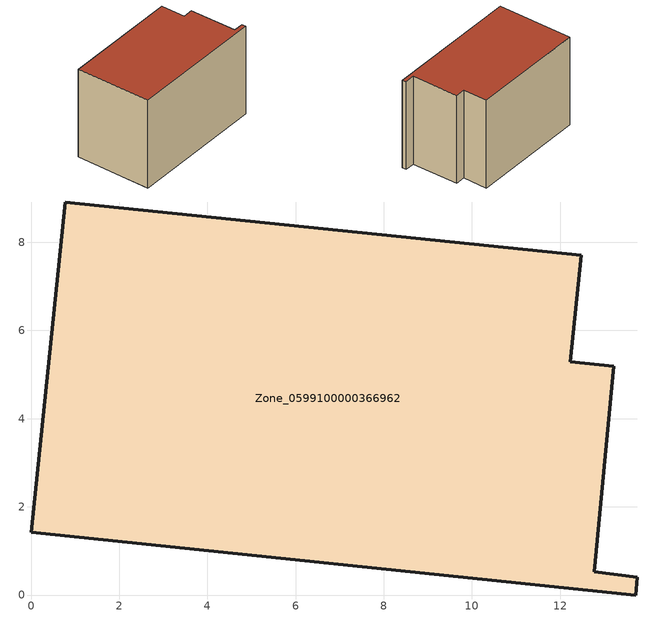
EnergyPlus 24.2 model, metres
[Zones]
Zone_0599100000366962
 floor ground (C_G): 0,1.42 0.77,8.91 12.48,7.7 12.23,5.29 13.22,5.19 12.77,0.53 13.75,0.41 13.71,0 z0
 wall outside (C_F): 13.71,0 13.75,0.41 12.77,0.53 13.22,5.19 12.23,5.29 12.48,7.7 0.77,8.91 0,1.42 13.71,0 z0:9.28
 roof outside (C_R): 0.77,8.91 0,1.42 13.71,0 13.75,0.41 12.77,0.53 13.22,5.19 12.23,5.29 12.48,7.7 z9.28
[BUILDING]
Pand.0599100000366962: North Axis=0; Terrain=City; Loads Convergence Tolerance Value=0.04; Temperature Convergence Tolerance Value=0.4; Solar Distribution=FullExterior; Maximum Number of Warmup Days=25; Minimum Number of Warmup Days=1
[Site:Location]
Rotterdam.The.Hague.AP_ZH_NLD Design_Conditions: Latitude=51.96; Longitude=4.45; Time Zone=1; Elevation=-4.5
[SITE:GROUNDTEMPERATURE:BUILDINGSURFACE]
18, 18, 18, 18, 18, 18, 18, 18, 18, 18, 18, 18
[MATERIAL] Thermal Absorptance=0.9; Solar Absorptance=0.7; Visible Absorptance=0.7
Name | Roughness | Thickness | Conductivity | Density | Specific Heat
G.TI.1992-2005 | MediumSmooth | 0.15 | 0.06 | 540 | 1210
F.TI.1992-2005 | Rough | 0.3 | 0.12 | 1920 | 840
R.TI.1992-2005 | MediumRough | 0.2 | 0.08 | 1500 | 1000
[CONSTRUCTION]
C_G: G.TI.1992-2005
C_F: F.TI.1992-2005
C_R: R.TI.1992-2005
[ZONE]
Zone_0599100000366962: Type=1; Multiplier=1; Ceiling Height=Autocalculate; Volume=Autocalculate; Floor Area=autocalculate; Part of Total Floor Area=Yes
[ZONEINFILTRATION:DESIGNFLOWRATE]
Infil_Zone_0599100000366962: Zone or ZoneList or Space or SpaceList=Zone_0599100000366962; Schedule=AlwaysOn; Design Flow Rate Calculation Method=Flow/Area; Flow Rate per Floor Area=0.0015; Constant Term Coefficient=1; Temperature Term Coefficient=0; Velocity Term Coefficient=0; Velocity Squared Term Coefficient=0
[HVACTEMPLATE:ZONE:IDEALLOADSAIRSYSTEM]
Zone_0599100000366962: Maximum Heating Supply Air Temperature=50; Minimum Cooling Supply Air Temperature=13; Maximum Heating Supply Air Humidity Ratio=0.0156; Minimum Cooling Supply Air Humidity Ratio=0.0077; Heating Limit=NoLimit; Cooling Limit=NoLimit; Dehumidification Control Type=ConstantSensibleHeatRatio; Cooling Sensible Heat Ratio=0.7; Dehumidification Setpoint=60; Humidification Control Type=None; Humidification Setpoint=30; Outdoor Air Method=None; Outdoor Air Flow Rate per Person=0.00944; Outdoor Air Flow Rate per Zone Floor Area=0; Outdoor Air Flow Rate per Zone=0; Demand Controlled Ventilation Type=None; Outdoor Air Economizer Type=NoEconomizer; Heat Recovery Type=None; Sensible Heat Recovery Effectiveness=0.7; Latent Heat Recovery Effectiveness=0.65
[ZONECONTROL:THERMOSTAT]
ThermostatControl_Zone_0599100000366962: Zone or ZoneList=Zone_0599100000366962; Control Type Schedule=DualSetpointControlType; Control 1=Thermostat_Zone_0599100000366962; Temperature Difference Between Cutout And Setpoint=0
[THERMOSTATSETPOINT:DUALSETPOINT]
Thermostat_Zone_0599100000366962: Heating Setpoint Temperature Schedule=HeatingSetpoint_Zone_0599100000366962; Cooling Setpoint Temperature Schedule=CoolingSetpoint_Zone_0599100000366962
[SCHEDULE:COMPACT]
HeatingSetpoint_Zone_0599100000366962: Through: 12/31, For: AllDays, Until: 24:00, 21
CoolingSetpoint_Zone_0599100000366962: Through: 12/31, For: AllDays, Until: 24:00, 24
DualSetpointControlType: Through: 12/31, For: AllDays, Until: 24:00, 4
AlwaysOn: Through: 12/31, For: AllDays, Until: 24:00, 1
